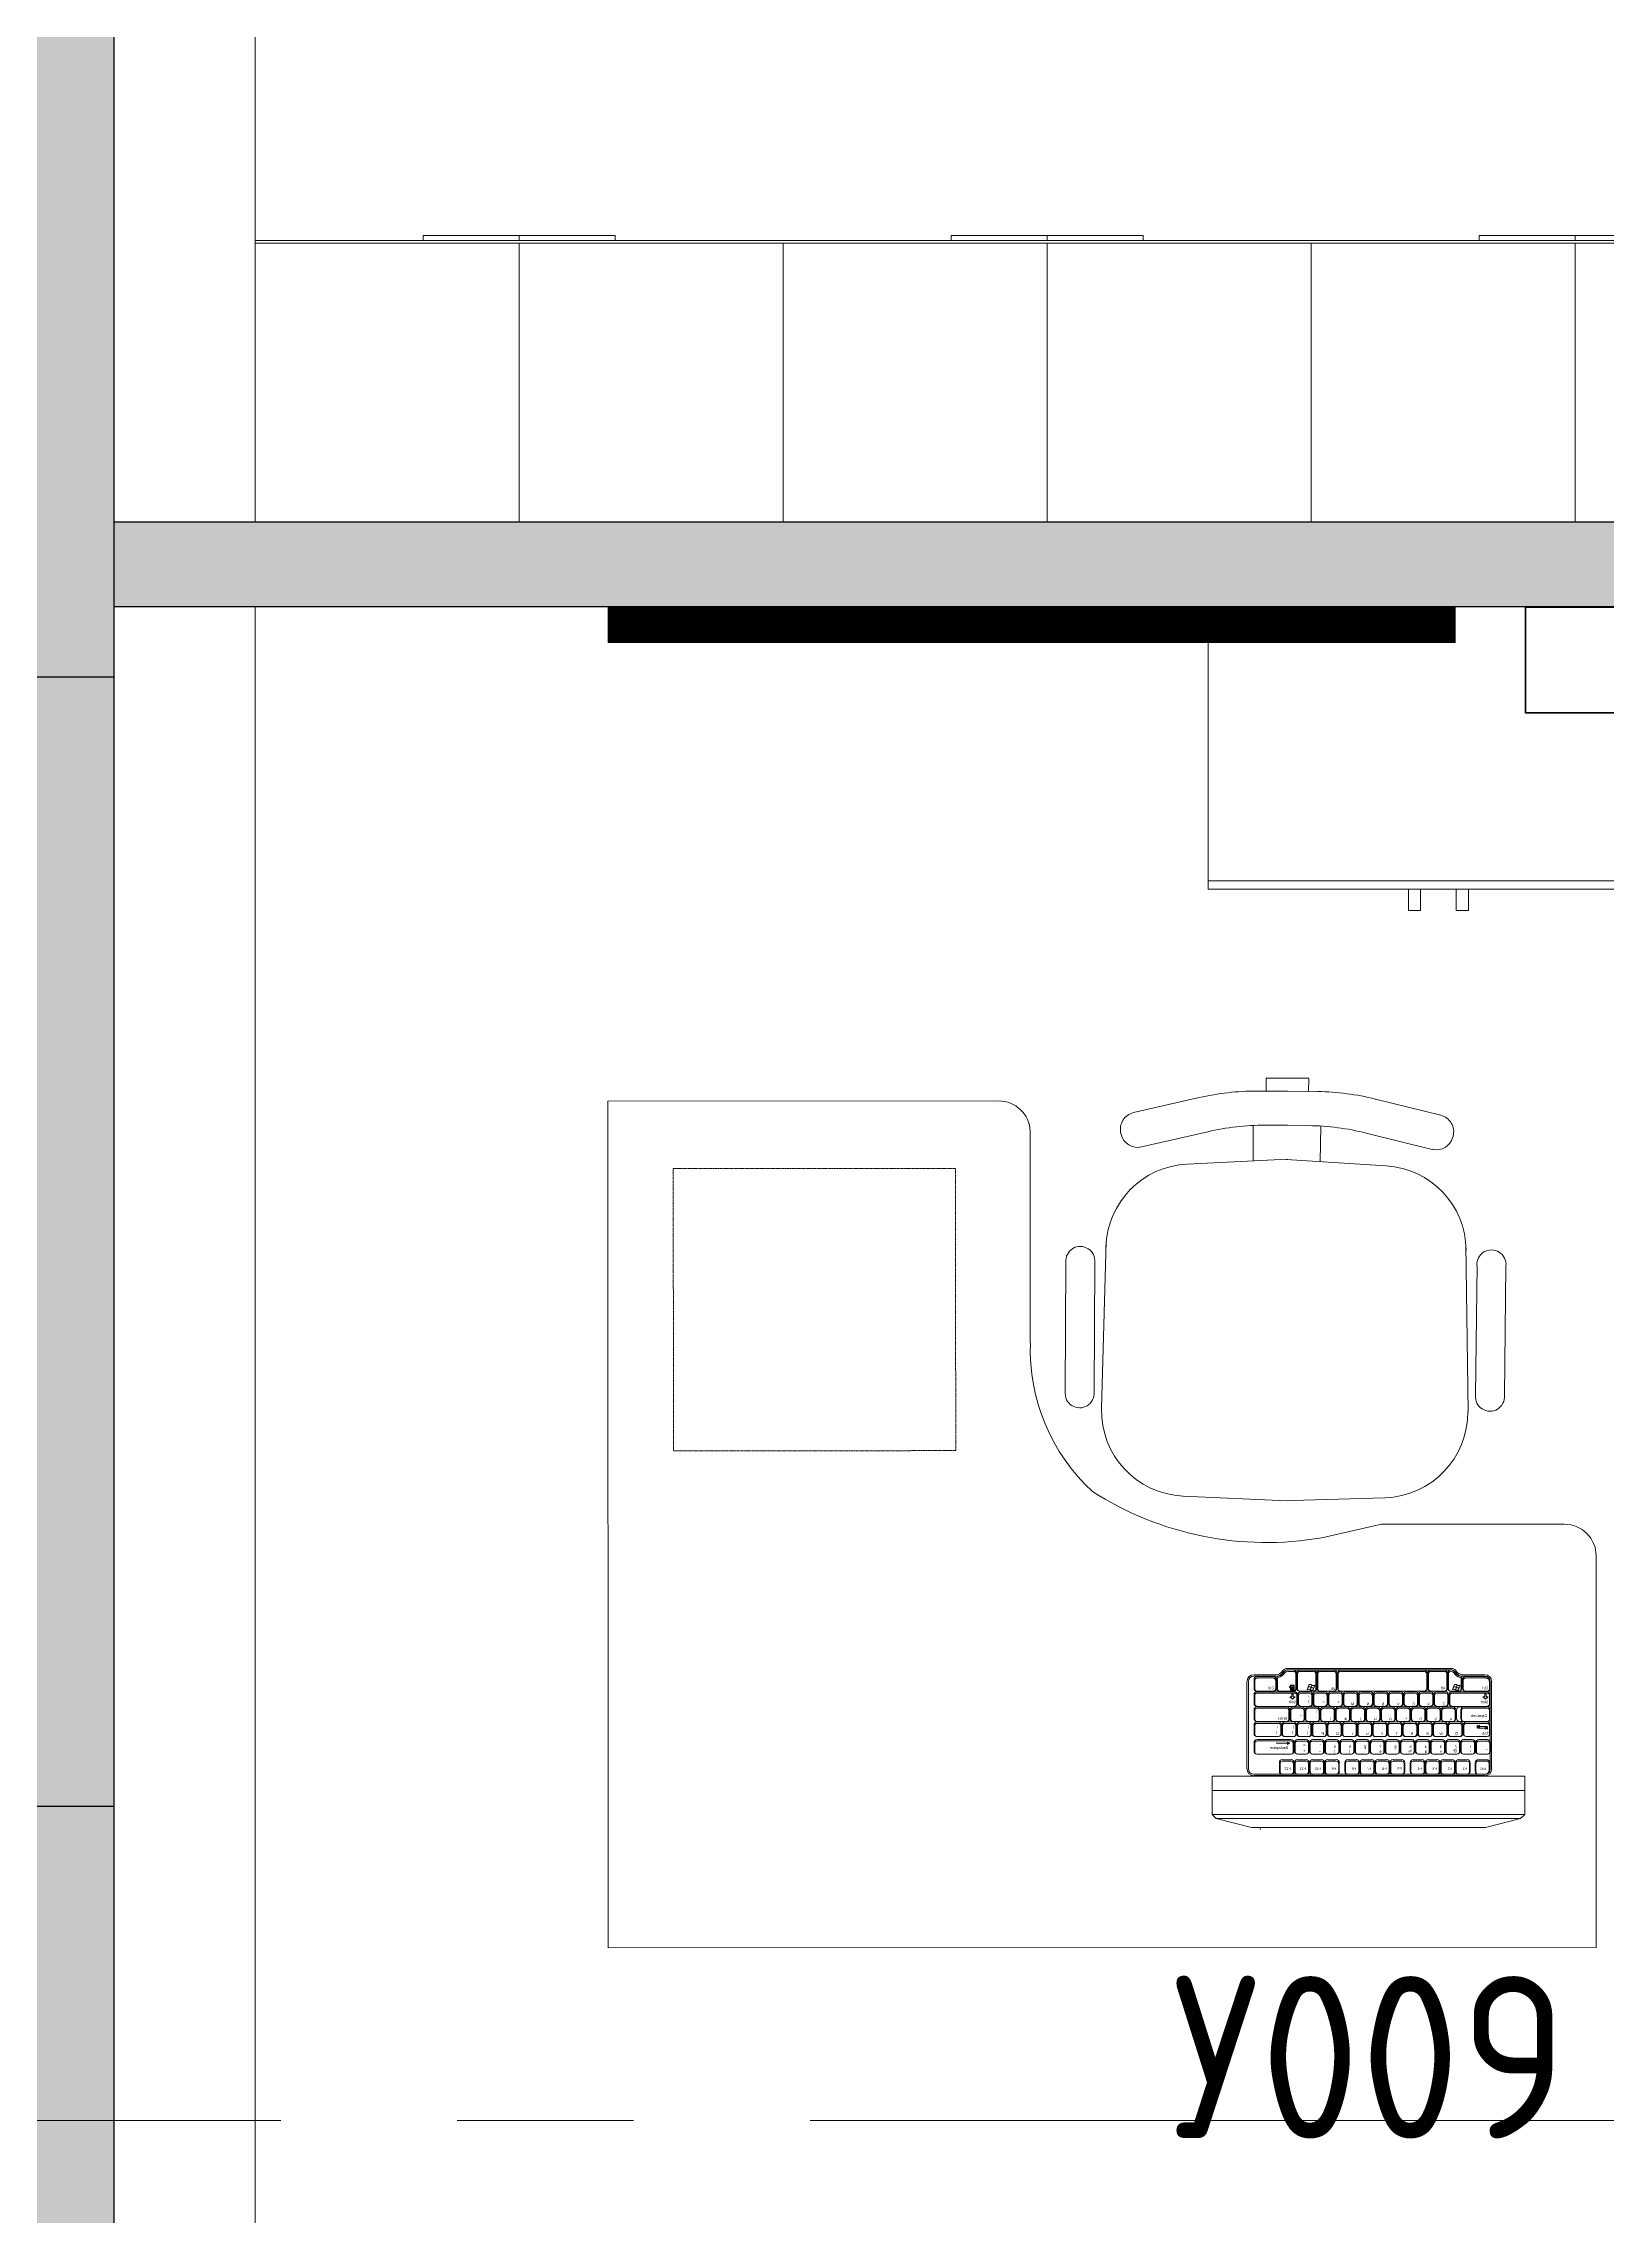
# Model space of a CAD drawing. Header units: millimetres. Extents: x -13407 to 8063098, y -2635 to 109271.
# Drawn here: x 6350 to 8566, y 15654 to 18733 of the extents above; entities that cross this region are included whole.
import ezdxf

# ---------------------------------------------------------------- set-up
doc = ezdxf.new("R2010")
doc.units = ezdxf.units.MM
doc.linetypes.add('CENTER', pattern=[2, 1.25, -0.25, 0.25, -0.25])
doc.linetypes.add('HIDDEN', pattern=[6, 4, -2])
doc.layers.get('Defpoints').update_dxf_attribs({"color": 6})
for name, color, linetype, lineweight in [('АР_Окна БЛОК', 250, 'Continuous', 13), ('АР_Оси', 193, 'Continuous', 9), ('АР_Перегородки газоблок', 165, 'Continuous', 30), ('АР_Перегородки газоблок_Штрих', 165, 'Continuous', 5), ('АР_Подоконники', 163, 'Continuous', 9), ('АР_Сущ Несущая стена', 202, 'Continuous', 30), ('АР_Штриховка монолит', 250, 'Continuous', 9), ('ТХ_мебель передв', 250, 'Continuous', 13), ('ТХ_обор_комп принт', 30, 'Continuous', 13)]:
    doc.layers.add(name, color=color, linetype=linetype, lineweight=lineweight)
doc.layers.add('ТХ', color=7, linetype='Continuous')
doc.styles.add('Arial 200', font='arial.ttf', dxfattribs={"height": 500})
doc.styles.add('ISOCPEUR_1', font='isocpeur.ttf', dxfattribs={"width": 0.9, "height": 250})
doc.styles.add('SIMPLEX', font='simplex.shx', dxfattribs={"width": 0.85, "oblique": 7})

# ---------------------------------------------------------------- blocks, each defined once
blk = doc.blocks.new('*U365')
h = blk.add_hatch(color=253)
h.dxf.hatch_style = 1
h.paths.add_polyline_path([(-1600, 140), (0, 140), (0, -220), (-1600, -220)])
at = {"color": 253, "lineweight": 30}
for p, q in [((-1600, 140), (-1600, -220)), ((0, 140), (0, -220))]:
    blk.add_line(p, q, dxfattribs=at)
at = {"color": 253}
for p, q in [((-1600, 140), (0, 140)), ((-1600, 140), (-1600, 140)), ((-1600, 140), (-1600, 140)), ((0, 140), (0, 140)), ((0, 140), (0, 140)), ((-1600, 0), (0, 0)), ((-1530, 0), (-1530, -70)), ((-70, 0), (-70, -70)), ((-1530, -35), (-70, -35)), ((-1600, -70), (0, -70)), ((0, -220), (-1600, -220))]:
    blk.add_line(p, q, dxfattribs=at)
blk = doc.blocks.new('М-60')
at = {"color": 253, "extrusion": (-6.19742e-05, 0.000470712, 1)}
for p, q in [((7035415.4, 1186627.5, -0.2), (7035231.8, 1186626.6, -0.2)), ((7035232, 1186585.7, -0.1), (7035415.6, 1186586.5, -0.1)), ((7035202.1, 1186569.5, -0.1), (7035439, 1186576.2, -0.1)), ((7034998.3, 1186437.9, -0.1), (7035019.7, 1186530.9, -0.1)), ((7035049.2, 1186548.9, -0.1), (7035050.6, 1186548.5, -0.1)), ((7035068.3, 1186519.6, -0.1), (7035046.7, 1186425.8, -0.1)), ((7035563.1, 1186460.5, -0.1), (7035569.8, 1186312.9, 0)), ((7035085.8, 1186312.9, 0), (7035092.5, 1186454.7, -0.1)), ((7034971.3, 1186282.6, 0), (7034970.4, 1186343.1, -0.1)), ((7034989, 1186343.1, -0.1), (7034970.8, 1186343.1, -0.1)), ((7034970.8, 1186343.1, -0.1), (7034970.8, 1186282.6, 0)), ((7034989, 1186312.9, 0), (7034989, 1186356.2, -0.1)), ((7034989, 1186312.9, 0), (7034989, 1186343.1, -0.1)), ((7035037.4, 1186344.1, 0), (7035037.4, 1186312.9, 0)), ((7035037.8, 1186361.3, -0.1), (7035088.1, 1186361.3, -0.1)), ((7034989, 1186313.2, 0), (7034989.4, 1186282.9, 0)), ((7034989, 1186313.2, 0), (7034989.6, 1186269.8, 0)), ((7035037.8, 1186282.6, 0), (7035037.4, 1186313.9, 0)), ((7035085.7, 1186314.6, 0), (7035094.7, 1186172.9, 0)), ((7035565.2, 1186174.3, 0.1), (7035569.7, 1186322, 0)), ((7034989.4, 1186282.9, 0), (7034971.3, 1186282.6, 0)), ((7035038.5, 1186265.5, 0), (7035088.8, 1186266.3, 0)), ((7035000.2, 1186188.3, 0), (7035023, 1186095.7, 0.1)), ((7035071.5, 1186107.6, 0.1), (7035048.4, 1186201.2, 0)), ((7035052.8, 1186078.1, 0.1), (7035054.2, 1186078.5, 0.1)), ((7035206, 1186059.9, 0.1), (7035442.9, 1186056.7, 0.1)), ((7035236.1, 1186044.1, 0.1), (7035419.7, 1186046, 0.1)), ((7035420.2, 1186005.1, 0.1), (7035236.6, 1186003.1, 0.1))]:
    blk.add_line(p, q, dxfattribs=at)
for centre, start, end in [((7035230, 1186606.2, 122.4), 84.9987, 275.5247), ((7035417.4, 1186607.1, 122.4), 264.9987, 95.5247), ((7035234.4, 1186023.7, 122.4), 85.3479, 275.874), ((7035421.8, 1186025.7, 122.4), 265.3479, 95.874)]:
    blk.add_arc(centre, 20.6, start, end, dxfattribs=at)
at = {"color": 253, "extrusion": (6.19742e-05, -0.000470712, -1)}
for centre, major_axis, start_param, end_param in [((7035213.4, 1186449, -0.1), (77.8, 92.6, 0), 4.061153, 5.558057), ((7035442.2, 1186455, -0.1), (77.8, 92.6, 0), -0.725128, 0.826554), ((7035043.3, 1186525.4, -0.1), (15.6, 18.5, 0), 4.240369, 5.829345), ((7035044.7, 1186525.1, -0.1), (15.6, 18.5, 0), -0.45384, 1.098777), ((7035352, 1186356.2, 0), (-277.9, 233.5, -0.1), 5.584367, 5.811166), ((7035400.4, 1186344.1, 0), (233.5, 277.9, -0.1), 4.01357, 4.240369)]:
    blk.add_ellipse(centre, major_axis=major_axis, ratio=1, start_param=start_param, end_param=end_param, dxfattribs=at)
at = {"color": 253, "extrusion": (-6.19742e-05, 0.000470712, 1)}
for centre, major_axis, start_param, end_param in [((7035400.8, 1186288.2, 0), (237.7, -274.3, 0.1), 4.01357, 4.240369), ((7035352.6, 1186275.3, 0), (-274.3, -237.7, 0.1), 5.584367, 5.811166), ((7035215.4, 1186180.5, 0), (79.2, -91.4, 0), 4.061153, 5.558057), ((7035444.3, 1186178, 0.1), (79.2, -91.4, 0), -0.725128, 0.826554), ((7035046.5, 1186101.5, 0.1), (15.8, -18.3, 0), 4.240369, 5.829345), ((7035048, 1186101.8, 0.1), (15.8, -18.3, 0), -0.45384, 1.098777)]:
    blk.add_ellipse(centre, major_axis=major_axis, ratio=1, start_param=start_param, end_param=end_param, dxfattribs=at)
blk = doc.blocks.new('стол угловой 1200х1400')
at = {"color": 253, "extrusion": (-6.20986e-05, 0.000470696, 1)}
for p, q in [((-20568.3, 33327.6, -393.6), (-20014.8, 33327.8, -393.6)), ((-20568, 32127.6, -393), (-20568.3, 33327.6, -393.6)), ((-19969.8, 32984.7, -393.4), (-19969.8, 33284.7, -393.5)), ((-19213.1, 32728, -393.2), (-19472.2, 32727.9, -393.2)), ((-19168.1, 32683, -393.2), (-19168, 32128, -392.9)), ((-19168, 32128, -392.9), (-20568, 32127.6, -393))]:
    blk.add_line(p, q, dxfattribs=at)
at = {"color": 253, "linetype": 'HIDDEN', "ltscale": 0.1}
blk.add_lwpolyline([(-20475.6, 33232.1), (-20075.6, 33232.2), (-20075.5, 32832.2), (-20475.5, 32832.1)], close=True, dxfattribs=at)
at = {"color": 253, "extrusion": (-6.20986e-05, 0.000470696, 1), "elevation": -376.6}
blk.add_lwpolyline([(-19472.3, 32728.1), (-19556.8, 32709)], dxfattribs=at)
at = {"color": 253, "extrusion": (-6.20986e-05, 0.000470696, 1)}
for centre, radius, start, end in [((-20014.8, 33283, -376.6), 45, 2.4817, 90.0151), ((-19697, 32975.5, -376.6), 272.9, 178.0222, 227.3755), ((-19635.3, 33157.4, -376.6), 455.2, 237.2104, 279.9393), ((-19213.1, 32683.2, -376.6), 45, 0.0151, 90.0151)]:
    blk.add_arc(centre, radius, start, end, dxfattribs=at)
blk = doc.blocks.new('KEY')
at = {"color": 253}
for p, q in [((-0.2, 0), (0.2, 0)), ((-0.34, -0.54), (-0.34, -0.14)), ((-0.31, -0.5), (-0.31, -0.11)), ((-0.2, -0.61), (0.2, -0.61)), ((-0.2, -0.68), (0.2, -0.68)), ((0.31, -0.5), (0.31, -0.11)), ((0.34, -0.54), (0.34, -0.14))]:
    blk.add_line(p, q, dxfattribs=at)
for centre, radius, start, end in [((0.2, -0.11), 0.109, 360, 90), ((0.2, -0.14), 0.141, 360, 90), ((-0.2, -0.14), 0.141, 90, 180), ((-0.2, -0.54), 0.141, 180, 270), ((-0.2, -0.11), 0.109, 90, 180), ((-0.2, -0.5), 0.109, 180, 270), ((0.2, -0.5), 0.109, 270, 360), ((0.2, -0.54), 0.141, 270, 360)]:
    blk.add_arc(centre, radius, start, end, dxfattribs=at)
blk = doc.blocks.new('рншнглнг8л')
h = blk.add_hatch(color=253)
h.paths.add_polyline_path([(-575895.8, 55186.1), (-575892.8, 55184.3), (-575895.8, 55184.3)])
h.paths.add_polyline_path([(-575895.8, 55184.3), (-575892.8, 55184.3), (-575895.8, 55182.5)])
h = blk.add_hatch(color=253)
h.paths.add_polyline_path([(-575624.1, 55162.2), (-575627.2, 55160.4), (-575624.1, 55160.4)])
h.paths.add_polyline_path([(-575624.1, 55160.4), (-575627.2, 55160.4), (-575624.1, 55158.6)])
h = blk.add_hatch(color=253)
h.paths.add_polyline_path([(-575615.7, 55164.4), (-575612.7, 55162.7), (-575615.7, 55162.7)])
h.paths.add_polyline_path([(-575615.7, 55162.7), (-575612.7, 55162.7), (-575615.7, 55160.9)])
at = {"color": 253}
for p, q in [((-575947.2, 55303.5), (-575997.1, 55290.7)), ((-575615.4, 55303.5), (-575947.2, 55303.5)), ((-575565.6, 55290.7), (-575615.4, 55303.5)), ((-575997.1, 55290.7), (-576002.8, 55285.1)), ((-575559.9, 55285.1), (-576002.8, 55285.1)), ((-576002.8, 55285.1), (-576002.8, 55230.9)), ((-575565.6, 55290.7), (-575997.1, 55290.7)), ((-575559.9, 55285.1), (-575565.6, 55290.7)), ((-575559.9, 55230.9), (-575559.9, 55285.1)), ((-575559.9, 55250.9), (-576002.8, 55250.9)), ((-576002.8, 55230.9), (-575559.9, 55230.9)), ((-575953.4, 55096.7), (-575953.4, 55220.6)), ((-575951.4, 55096.7), (-575951.4, 55220.6)), ((-575616.2, 55228.2), (-575943.8, 55228.2)), ((-575630.1, 55211.8), (-575630.1, 55223.9)), ((-575629.1, 55212.8), (-575629.1, 55224.8)), ((-575625.8, 55228.2), (-575616.1, 55228.2)), ((-575625.8, 55209.5), (-575613.7, 55209.5)), ((-575610.4, 55212.8), (-575610.4, 55222.5)), ((-575609.4, 55211.8), (-575609.4, 55221.5)), ((-575608.6, 55096.7), (-575608.6, 55220.6)), ((-575606.7, 55096.7), (-575606.7, 55220.6)), ((-575943.3, 55183.3), (-575943.3, 55195.4)), ((-575942.4, 55184.3), (-575942.4, 55196.3)), ((-575891.1, 55199.6), (-575939, 55199.6)), ((-575891.1, 55180.9), (-575939, 55180.9)), ((-575891.1, 55179), (-575939, 55179)), ((-575892.8, 55184.3), (-575912.1, 55184.3)), ((-575895.8, 55182.5), (-575895.8, 55186.1)), ((-575895.8, 55186.1), (-575892.8, 55184.3)), ((-575892.8, 55184.3), (-575895.8, 55182.5)), ((-575887.8, 55184.3), (-575887.8, 55196.3)), ((-575886.8, 55183.3), (-575886.8, 55195.4)), ((-575625.8, 55207.5), (-575613.7, 55207.5)), ((-575943.3, 55158.3), (-575943.3, 55170.4)), ((-575943.3, 55136.9), (-575943.3, 55149)), ((-575942.4, 55159.3), (-575942.4, 55171.3)), ((-575942.4, 55137.9), (-575942.4, 55149.9)), ((-575908.9, 55174.7), (-575939, 55174.7)), ((-575908.9, 55156), (-575939, 55156)), ((-575908.9, 55154), (-575939, 55154)), ((-575897.2, 55153.3), (-575939, 55153.3)), ((-575905.6, 55159.3), (-575905.6, 55171.3)), ((-575904.7, 55158.3), (-575904.7, 55170.4)), ((-575893.9, 55137.9), (-575893.9, 55149.9)), ((-575892.9, 55136.9), (-575892.9, 55149)), ((-575656.6, 55136.9), (-575656.6, 55149)), ((-575612.9, 55153.3), (-575652.3, 55153.3)), ((-575650.4, 55136.9), (-575650.4, 55149)), ((-575649.5, 55137.9), (-575649.5, 55149.9)), ((-575647, 55158.3), (-575647, 55170.4)), ((-575646.1, 55159.3), (-575646.1, 55171.3)), ((-575612.9, 55174.7), (-575642.8, 55174.7)), ((-575612.9, 55156), (-575642.8, 55156)), ((-575612.9, 55154), (-575642.8, 55154)), ((-575627.2, 55162.5), (-575627.2, 55158.5)), ((-575624.1, 55162.2), (-575627.2, 55160.4)), ((-575627.2, 55160.4), (-575613.4, 55160.4)), ((-575627.2, 55160.4), (-575624.1, 55158.6)), ((-575612.7, 55162.7), (-575626.8, 55162.7)), ((-575624.1, 55158.6), (-575624.1, 55162.2)), ((-575615.7, 55160.9), (-575615.7, 55164.4)), ((-575615.7, 55164.4), (-575612.7, 55162.7)), ((-575612.7, 55162.7), (-575615.7, 55160.9)), ((-575612.7, 55160.6), (-575612.7, 55164.9)), ((-575609.6, 55159.3), (-575609.6, 55171.3)), ((-575609.6, 55137.9), (-575609.6, 55149.9)), ((-575608.6, 55158.3), (-575608.6, 55170.4)), ((-575608.6, 55136.9), (-575608.6, 55149)), ((-575943.3, 55115.5), (-575943.3, 55127.6)), ((-575942.4, 55116.5), (-575942.4, 55128.5)), ((-575897.2, 55134.5), (-575939, 55134.5)), ((-575897.2, 55132.6), (-575939, 55132.6)), ((-575886.1, 55131.9), (-575939, 55131.9)), ((-575888.8, 55121.7), (-575892.5, 55118.4)), ((-575892.5, 55118.4), (-575889.6, 55118.6)), ((-575889.6, 55118.6), (-575889.6, 55114.7)), ((-575885, 55118.4), (-575888.8, 55121.7)), ((-575887.9, 55114.7), (-575887.9, 55118.6)), ((-575887.9, 55118.6), (-575885, 55118.4)), ((-575882.8, 55116.5), (-575882.8, 55128.5)), ((-575881.9, 55115.5), (-575881.9, 55127.6)), ((-575667, 55115.5), (-575667, 55127.6)), ((-575666.1, 55116.5), (-575666.1, 55128.5)), ((-575612.9, 55131.9), (-575662.7, 55131.9)), ((-575612.9, 55132.6), (-575652.3, 55132.6)), ((-575612.9, 55134.5), (-575646.1, 55134.5)), ((-575615.5, 55121.7), (-575619.2, 55118.4)), ((-575619.2, 55118.4), (-575616.4, 55118.6)), ((-575616.4, 55118.6), (-575616.4, 55114.7)), ((-575611.8, 55118.4), (-575615.5, 55121.7)), ((-575614.7, 55118.6), (-575611.8, 55118.4)), ((-575614.7, 55114.7), (-575614.7, 55118.6)), ((-575609.6, 55116.5), (-575609.6, 55128.5)), ((-575608.6, 55115.5), (-575608.6, 55127.6)), ((-575943.8, 55089.1), (-575911.8, 55089.1)), ((-575943.8, 55087.2), (-575911.8, 55087.2)), ((-575943.3, 55094.1), (-575943.3, 55106.2)), ((-575942.4, 55095.1), (-575942.4, 55107.1)), ((-575886.1, 55113.1), (-575939, 55113.1)), ((-575886.1, 55111.2), (-575939, 55111.2)), ((-575916.1, 55110.5), (-575939, 55110.5)), ((-575916.1, 55091.7), (-575939, 55091.7)), ((-575916.1, 55089.8), (-575939, 55089.8)), ((-575912.7, 55095.1), (-575912.7, 55107.1)), ((-575911.8, 55094.1), (-575911.8, 55106.2)), ((-575911.2, 55091.1), (-575911.2, 55106.2)), ((-575910.2, 55092.8), (-575910.2, 55107.1)), ((-575887.5, 55110.5), (-575906.9, 55110.5)), ((-575890.9, 55106.4), (-575893.2, 55105.3)), ((-575893.2, 55105.3), (-575892.3, 55105.1)), ((-575892.3, 55105.1), (-575893.1, 55104)), ((-575892.8, 55103.7), (-575893.1, 55104)), ((-575892.8, 55103.7), (-575891.9, 55104.8)), ((-575891.9, 55104.8), (-575891.5, 55104.1)), ((-575886.3, 55108.9), (-575891.8, 55108.9)), ((-575891.8, 55108.9), (-575891.8, 55101.7)), ((-575886.3, 55107.2), (-575891.8, 55107.2)), ((-575886.3, 55105.5), (-575891.8, 55105.5)), ((-575891.8, 55101.7), (-575886.3, 55101.7)), ((-575891.5, 55104.1), (-575890.9, 55106.4)), ((-575887.1, 55108.1), (-575890.9, 55108.1)), ((-575887.1, 55106.4), (-575890.9, 55106.4)), ((-575887.1, 55104.6), (-575890.9, 55104.6)), ((-575887.1, 55102.9), (-575890.9, 55102.9)), ((-575887.9, 55114.7), (-575889.6, 55114.7)), ((-575886.3, 55101.7), (-575886.3, 55108.9)), ((-575884.2, 55085.6), (-575884.2, 55107.1)), ((-575883.3, 55084.6), (-575883.3, 55106.2)), ((-575882.6, 55084.7), (-575882.6, 55106.2)), ((-575881.6, 55085.6), (-575881.6, 55107.1)), ((-575859, 55110.5), (-575878.3, 55110.5)), ((-575868.2, 55108.4), (-575865.8, 55101.7)), ((-575863.9, 55108.4), (-575861.4, 55101.7)), ((-575857.1, 55101.7), (-575859.5, 55108.4)), ((-575855.7, 55085.6), (-575855.7, 55107.1)), ((-575854.7, 55084.7), (-575854.7, 55106.2)), ((-575854, 55084.7), (-575854, 55106.2)), ((-575853.1, 55085.6), (-575853.1, 55107.1)), ((-575830.5, 55110.5), (-575849.7, 55110.5)), ((-575827.1, 55085.6), (-575827.1, 55107.1)), ((-575826.2, 55084.7), (-575826.2, 55106.2)), ((-575825.2, 55084.7), (-575825.2, 55106.2)), ((-575824.3, 55085.6), (-575824.3, 55107.1)), ((-575702.1, 55110.5), (-575820.9, 55110.5)), ((-575698.7, 55085.6), (-575698.7, 55107.1)), ((-575697.8, 55084.7), (-575697.8, 55106.2)), ((-575697.1, 55084.7), (-575697.1, 55106.2)), ((-575696.1, 55085.6), (-575696.1, 55107.1)), ((-575673.5, 55110.5), (-575692.8, 55110.5)), ((-575670.2, 55085.6), (-575670.2, 55107.1)), ((-575669.2, 55084.7), (-575669.2, 55106.2)), ((-575668.9, 55084.6), (-575668.9, 55106.2)), ((-575667.9, 55085.6), (-575667.9, 55107.1)), ((-575664.6, 55110.5), (-575653.2, 55110.5)), ((-575612.9, 55113.1), (-575662.7, 55113.1)), ((-575612.9, 55111.2), (-575662.7, 55111.2)), ((-575662.4, 55108.4), (-575660, 55101.7)), ((-575658, 55108.4), (-575655.6, 55101.7)), ((-575651.3, 55101.7), (-575653.7, 55108.4)), ((-575649.9, 55092.8), (-575649.9, 55107.1)), ((-575648.9, 55091.1), (-575648.9, 55106.2)), ((-575616.2, 55089.1), (-575648.3, 55089.1)), ((-575616.2, 55087.2), (-575648.3, 55087.2)), ((-575647.9, 55094.1), (-575647.9, 55106.2)), ((-575647, 55095.1), (-575647, 55107.1)), ((-575612.9, 55110.5), (-575643.7, 55110.5)), ((-575615.3, 55091.7), (-575643.7, 55091.7)), ((-575616.2, 55089.8), (-575643.7, 55089.8)), ((-575614.7, 55114.7), (-575616.4, 55114.7)), ((-575609.6, 55097.5), (-575609.6, 55107.1)), ((-575608.6, 55097.5), (-575608.6, 55106.2)), ((-575887.5, 55082.3), (-575895.6, 55082.3)), ((-575887.5, 55080.3), (-575895.6, 55080.3)), ((-575664.5, 55080), (-575895.6, 55080)), ((-575664.5, 55078.1), (-575895.6, 55078.1)), ((-575859, 55082.3), (-575878.3, 55082.3)), ((-575859, 55080.4), (-575878.3, 55080.4)), ((-575830.5, 55082.3), (-575849.7, 55082.3)), ((-575830.5, 55080.4), (-575849.7, 55080.4)), ((-575702.1, 55082.3), (-575820.9, 55082.3)), ((-575702.1, 55080.4), (-575820.9, 55080.4)), ((-575673.5, 55082.3), (-575692.8, 55082.3)), ((-575673.5, 55080.4), (-575692.8, 55080.4)), ((-575664.6, 55082.3), (-575664.5, 55082.3)), ((-575664.6, 55080.3), (-575664.5, 55080.3))]:
    blk.add_line(p, q, dxfattribs=at)
for points in [[(-575934, 55303.5), (-575934.9, 55306.2)], [(-575616.2, 55230.1), (-575943.8, 55230.1)]]:
    blk.add_lwpolyline(points, dxfattribs=at)
for centre, major_axis, start_param, end_param in [((-575943.8, 55220.6), (-6.74, -6.74), 3.926991, 5.497787), ((-575943.8, 55220.6), (-5.39, -5.39), 3.926991, 5.497787), ((-575943.8, 55096.7), (-6.74, 6.74), 0.785398, 2.356194), ((-575943.8, 55096.7), (-5.39, 5.39), 0.785398, 2.356194), ((-575911.8, 55077.6), (-8.08, -8.08), 2.907036, 3.926991), ((-575911.8, 55077.6), (-6.74, -6.74), 2.907036, 3.926991), ((-575895.6, 55087.6), (-6.74, -6.74), -0.234557, 0.785398), ((-575895.6, 55087.6), (-5.39, 5.39), 1.336239, 2.356194)]:
    blk.add_ellipse(centre, major_axis=major_axis, ratio=1, start_param=start_param, end_param=end_param, dxfattribs=at)
at = {"color": 253, "extrusion": (0, 0, -1)}
for centre, major_axis, ratio, start_param, end_param in [((-575625.8, 55223.9), (3.03, 3.03), 1, 3.926991, 5.497787), ((-575625.8, 55211.8), (3.03, -3.03), 1, 0.785398, 2.356194), ((-575625.8, 55224.8), (2.36, 2.36), 1, 3.926991, 5.497787), ((-575625.8, 55212.8), (2.36, -2.36), 1, 0.785398, 2.356194), ((-575616.2, 55220.6), (6.74, -6.74), 1, 3.926991, 5.497787), ((-575616.2, 55220.6), (5.39, -5.39), 1, 3.926991, 5.497787), ((-575616.1, 55221.5), (4.72, 4.72), 1, 5.497787, 7.068583), ((-575616.1, 55222.5), (4.04, -4.04), 1, 3.926991, 5.497787), ((-575613.7, 55212.8), (2.36, -2.36), 1, -0.785398, 0.785398), ((-575613.7, 55211.8), (3.03, 3.03), 1, 0.785398, 2.356194), ((-575939, 55195.4), (3.03, -3.03), 1, 2.356194, 3.926991), ((-575939, 55183.3), (3.03, 3.03), 1, 2.356194, 3.926991), ((-575939, 55196.3), (2.36, -2.36), 1, 2.356194, 3.926991), ((-575939, 55184.3), (2.36, 2.36), 1, 2.356194, 3.926991), ((-575891.1, 55196.3), (2.36, 2.36), 1, 5.497787, 7.068583), ((-575891.1, 55195.4), (3.03, -3.03), 1, 3.926991, 5.497787), ((-575891.1, 55184.3), (2.36, -2.36), 1, -0.785398, 0.785398), ((-575891.1, 55183.3), (3.03, 3.03), 1, 0.785398, 2.356194), ((-575939, 55170.4), (3.03, -3.03), 1, 2.356194, 3.926991), ((-575939, 55158.3), (3.03, 3.03), 1, 2.356194, 3.926991), ((-575939, 55149), (3.03, -3.03), 1, 2.356194, 3.926991), ((-575939, 55171.3), (2.36, -2.36), 1, 2.356194, 3.926991), ((-575939, 55159.3), (2.36, 2.36), 1, 2.356194, 3.926991), ((-575939, 55149.9), (2.36, -2.36), 1, 2.356194, 3.926991), ((-575908.9, 55171.3), (2.36, 2.36), 1, 5.497787, 7.068583), ((-575908.9, 55170.4), (3.03, 3.03), 1, 5.497787, 7.068583), ((-575908.9, 55159.3), (2.36, -2.36), 1, -0.785398, 0.785398), ((-575908.9, 55158.3), (3.03, -3.03), 1, -0.785398, 0.785398), ((-575897.2, 55149.9), (2.36, 2.36), 1, 5.497787, 7.068583), ((-575897.2, 55149), (3.03, 3.03), 1, 5.497787, 7.068583), ((-575652.3, 55149), (3.03, 3.03), 1, 3.926991, 5.497787), ((-575646.1, 55149), (3.03, 3.03), 1, 3.926991, 5.497787), ((-575646.1, 55149.9), (2.36, -2.36), 1, 2.356194, 3.926991), ((-575642.8, 55170.4), (3.03, 3.03), 1, 3.926991, 5.497787), ((-575642.8, 55158.3), (3.03, -3.03), 1, 0.785398, 2.356194), ((-575642.8, 55171.3), (2.36, 2.36), 1, 3.926991, 5.497787), ((-575642.8, 55159.3), (2.36, -2.36), 1, 0.785398, 2.356194), ((-575612.9, 55171.3), (2.36, -2.36), 1, 3.926991, 5.497787), ((-575612.9, 55170.4), (3.03, -3.03), 1, 3.926991, 5.497787), ((-575612.9, 55159.3), (2.36, 2.36), 1, 0.785398, 2.356194), ((-575612.9, 55158.3), (3.03, 3.03), 1, 0.785398, 2.356194), ((-575612.9, 55149.9), (2.36, -2.36), 1, 3.926991, 5.497787), ((-575612.9, 55149), (3.03, -3.03), 1, 3.926991, 5.497787), ((-575939, 55136.9), (3.03, 3.03), 1, 2.356194, 3.926991), ((-575939, 55127.6), (3.03, -3.03), 1, 2.356194, 3.926991), ((-575939, 55115.5), (3.03, 3.03), 1, 2.356194, 3.926991), ((-575939, 55137.9), (2.36, 2.36), 1, 2.356194, 3.926991), ((-575939, 55128.5), (2.36, -2.36), 1, 2.356194, 3.926991), ((-575939, 55116.5), (2.36, 2.36), 1, 2.356194, 3.926991), ((-575897.2, 55137.9), (2.36, -2.36), 1, -0.785398, 0.785398), ((-575897.2, 55136.9), (3.03, -3.03), 1, -0.785398, 0.785398), ((-575886.1, 55128.5), (2.36, 2.36), 1, 5.497787, 7.068583), ((-575886.1, 55127.6), (3.03, -3.03), 1, 3.926991, 5.497787), ((-575886.1, 55116.5), (2.36, -2.36), 1, -0.785398, 0.785398), ((-575886.1, 55115.5), (3.03, 3.03), 1, 0.785398, 2.356194), ((-575662.7, 55127.6), (3.03, 3.03), 1, 3.926991, 5.497787), ((-575662.7, 55115.5), (3.03, -3.03), 1, 0.785398, 2.356194), ((-575662.7, 55128.5), (2.36, -2.36), 1, 2.356194, 3.926991), ((-575662.7, 55116.5), (2.36, 2.36), 1, 2.356194, 3.926991), ((-575652.3, 55136.9), (3.03, -3.03), 1, 0.785398, 2.356194), ((-575646.1, 55136.9), (3.03, -3.03), 1, 0.785398, 2.356194), ((-575646.1, 55137.9), (2.36, 2.36), 1, 2.356194, 3.926991), ((-575612.9, 55137.9), (2.36, 2.36), 1, 0.785398, 2.356194), ((-575612.9, 55136.9), (3.03, 3.03), 1, 0.785398, 2.356194), ((-575612.9, 55128.5), (2.36, -2.36), 1, 3.926991, 5.497787), ((-575612.9, 55127.6), (3.03, -3.03), 1, 3.926991, 5.497787), ((-575612.9, 55116.5), (2.36, 2.36), 1, 0.785398, 2.356194), ((-575612.9, 55115.5), (3.03, 3.03), 1, 0.785398, 2.356194), ((-575939, 55106.2), (3.03, -3.03), 1, 2.356194, 3.926991), ((-575939, 55094.1), (3.03, 3.03), 1, 2.356194, 3.926991), ((-575939, 55107.1), (2.36, -2.36), 1, 2.356194, 3.926991), ((-575939, 55095.1), (2.36, 2.36), 1, 2.356194, 3.926991), ((-575916.1, 55107.1), (2.36, -2.36), 1, 3.926991, 5.497787), ((-575916.1, 55106.2), (3.03, -3.03), 1, 3.926991, 5.497787), ((-575916.1, 55095.1), (2.36, 2.36), 1, 0.785398, 2.356194), ((-575916.1, 55094.1), (3.03, 3.03), 1, 0.785398, 2.356194), ((-575911.8, 55077.6), (8.08, 8.08), 1, 5.497787, 6.517742), ((-575911.8, 55077.6), (6.74, -6.74), 1, 3.926991, 4.946946), ((-575906.9, 55106.2), (3.03, 3.03), 1, 3.926991, 5.497787), ((-575909.2, 55091.1), (1.35, -1.35), 1, 0.971859, 2.356194), ((-575906.9, 55107.1), (2.36, 2.36), 1, 3.926991, 5.497787), ((-575908.3, 55092.8), (1.35, -1.35), 1, 1.011126, 2.356194), ((-575911.8, 55077.6), (8.33, 8.33), 1, 5.684248, 6.517742), ((-575911.8, 55077.6), (9.68, -9.68), 1, 4.152719, 4.946946), ((-575895.6, 55087.6), (3.79, 3.79), 1, 2.356194, 3.37615), ((-575887.5, 55107.1), (2.36, 2.36), 1, 5.497787, 7.068583), ((-575887.5, 55106.2), (3.03, 3.03), 1, 5.497787, 7.068583), ((-575887.5, 55085.6), (2.36, -2.36), 1, -0.785398, 0.785398), ((-575887.5, 55084.6), (3.03, -3.03), 1, -0.785398, 0.785398), ((-575878.3, 55106.2), (3.03, 3.03), 1, 3.926991, 5.497787), ((-575878.3, 55084.7), (3.03, -3.03), 1, 0.785398, 2.356194), ((-575878.3, 55107.1), (2.36, 2.36), 1, 3.926991, 5.497787), ((-575878.3, 55085.6), (2.36, -2.36), 1, 0.785398, 2.356194), ((-575866, 55108.4), (2.17, 0), 0.316309, 0, 3.141593), ((-575864.8, 55105), (2.17, 0), 0.316309, 0, 3.141593), ((-575863.6, 55101.7), (2.17, 0), 0.316309, 0, 3.141593), ((-575861.7, 55108.4), (2.17, 0), 0.316309, 3.141593, 6.283185), ((-575860.5, 55105), (2.17, 0), 0.316309, 3.141593, 6.283185), ((-575859.3, 55101.7), (2.17, 0), 0.316309, 3.141593, 6.283185), ((-575859, 55107.1), (2.36, 2.36), 1, 5.497787, 7.068583), ((-575859, 55106.2), (3.03, -3.03), 1, 3.926991, 5.497787), ((-575859, 55085.6), (2.36, -2.36), 1, -0.785398, 0.785398), ((-575859, 55084.7), (3.03, 3.03), 1, 0.785398, 2.356194), ((-575849.7, 55106.2), (3.03, 3.03), 1, 3.926991, 5.497787), ((-575849.7, 55084.7), (3.03, -3.03), 1, 0.785398, 2.356194), ((-575849.7, 55107.1), (2.36, -2.36), 1, 2.356194, 3.926991), ((-575849.7, 55085.6), (2.36, 2.36), 1, 2.356194, 3.926991), ((-575830.5, 55107.1), (2.36, -2.36), 1, 3.926991, 5.497787), ((-575830.5, 55106.2), (3.03, -3.03), 1, 3.926991, 5.497787), ((-575830.5, 55085.6), (2.36, 2.36), 1, 0.785398, 2.356194), ((-575830.5, 55084.7), (3.03, 3.03), 1, 0.785398, 2.356194), ((-575820.9, 55106.2), (3.03, 3.03), 1, 3.926991, 5.497787), ((-575820.9, 55084.7), (3.03, -3.03), 1, 0.785398, 2.356194), ((-575820.9, 55107.1), (2.36, -2.36), 1, 2.356194, 3.926991), ((-575820.9, 55085.6), (2.36, 2.36), 1, 2.356194, 3.926991), ((-575702.1, 55107.1), (2.36, 2.36), 1, 5.497787, 7.068583), ((-575702.1, 55106.2), (3.03, -3.03), 1, 3.926991, 5.497787), ((-575702.1, 55085.6), (2.36, -2.36), 1, -0.785398, 0.785398), ((-575702.1, 55084.7), (3.03, 3.03), 1, 0.785398, 2.356194), ((-575692.8, 55106.2), (3.03, 3.03), 1, 3.926991, 5.497787), ((-575692.8, 55084.7), (3.03, -3.03), 1, 0.785398, 2.356194), ((-575692.8, 55107.1), (2.36, -2.36), 1, 2.356194, 3.926991), ((-575692.8, 55085.6), (2.36, 2.36), 1, 2.356194, 3.926991), ((-575673.5, 55107.1), (2.36, -2.36), 1, 3.926991, 5.497787), ((-575673.5, 55106.2), (3.03, -3.03), 1, 3.926991, 5.497787), ((-575673.5, 55085.6), (2.36, 2.36), 1, 0.785398, 2.356194), ((-575673.5, 55084.7), (3.03, 3.03), 1, 0.785398, 2.356194), ((-575664.6, 55106.2), (3.03, 3.03), 1, 3.926991, 5.497787), ((-575664.6, 55084.6), (3.03, -3.03), 1, 0.785398, 2.356194), ((-575664.6, 55107.1), (2.36, -2.36), 1, 2.356194, 3.926991), ((-575664.6, 55085.6), (2.36, 2.36), 1, 2.356194, 3.926991), ((-575664.5, 55087.6), (3.79, -3.79), 1, -0.234557, 0.785398), ((-575660.2, 55108.4), (2.17, 0), 0.316309, 0, 3.141593), ((-575659, 55105), (2.17, 0), 0.316309, 0, 3.141593), ((-575657.8, 55101.7), (2.17, 0), 0.316309, 0, 3.141593), ((-575648.3, 55077.6), (9.68, 9.68), 1, 4.477832, 5.272059), ((-575648.3, 55077.6), (8.33, -8.33), 1, 2.907036, 3.74053), ((-575655.9, 55108.4), (2.17, 0), 0.316309, 3.141593, 6.283185), ((-575648.3, 55077.6), (8.08, -8.08), 1, 2.907036, 3.926991), ((-575654.7, 55105), (2.17, 0), 0.316309, 3.141593, 6.283185), ((-575648.3, 55077.6), (6.74, -6.74), 1, 2.907036, 3.926991), ((-575653.5, 55101.7), (2.17, 0), 0.316309, 3.141593, 6.283185), ((-575653.2, 55107.1), (2.36, -2.36), 1, 3.926991, 5.497787), ((-575653.2, 55106.2), (3.03, -3.03), 1, 3.926991, 5.497787), ((-575651.8, 55092.8), (1.35, 1.35), 1, 0.785398, 2.130466), ((-575650.8, 55091.1), (1.35, 1.35), 1, 0.785398, 2.169734), ((-575643.7, 55106.2), (3.03, 3.03), 1, 3.926991, 5.497787), ((-575643.7, 55094.1), (3.03, -3.03), 1, 0.785398, 2.356194), ((-575643.7, 55107.1), (2.36, -2.36), 1, 2.356194, 3.926991), ((-575643.7, 55095.1), (2.36, 2.36), 1, 2.356194, 3.926991), ((-575616.2, 55097.5), (5.39, 5.39), 1, 0.785398, 2.356194), ((-575616.2, 55096.7), (6.74, 6.74), 1, 0.785398, 2.356194), ((-575616.2, 55096.7), (5.39, 5.39), 1, 0.785398, 2.356194), ((-575615.3, 55097.5), (4.04, 4.04), 1, 0.785398, 2.356194), ((-575612.9, 55107.1), (2.36, -2.36), 1, 3.926991, 5.497787), ((-575612.9, 55106.2), (3.03, -3.03), 1, 3.926991, 5.497787), ((-575895.6, 55087.6), (6.74, 6.74), 1, 2.356194, 3.37615), ((-575895.6, 55087.6), (5.39, 5.39), 1, 2.356194, 3.37615), ((-575895.6, 55087.6), (5.14, 5.14), 1, 2.356194, 3.37615), ((-575664.5, 55087.6), (5.14, -5.14), 1, -0.234557, 0.785398), ((-575664.5, 55087.6), (5.39, 5.39), 1, 1.336239, 2.356194), ((-575664.5, 55087.6), (6.74, -6.74), 1, -0.234557, 0.785398)]:
    blk.add_ellipse(centre, major_axis=major_axis, ratio=ratio, start_param=start_param, end_param=end_param, dxfattribs=at)
at = {"color": 253}
for points in [[(-575627.2, 55160.4), (-575627.2, 55160.4), (-575627.2, 55160.4)], [(-575612.7, 55162.7), (-575612.7, 55162.7), (-575612.7, 55162.7)]]:
    blk.add_solid(points, dxfattribs=at)
at = {"color": 253, "xscale": -30.48000000044703, "yscale": 30.48000000044703, "zscale": 60.96}
for p in [(-575897.1, 55228.2), (-575875.7, 55228.2), (-575854.3, 55228.2), (-575832.9, 55228.2), (-575804.4, 55228.2), (-575783, 55228.2), (-575761.6, 55228.2), (-575740.2, 55228.2), (-575711.7, 55228.2), (-575690.3, 55228.2), (-575668.9, 55228.2), (-575647.5, 55228.2), (-575875.7, 55199.6), (-575854.3, 55199.6), (-575832.9, 55199.6), (-575811.5, 55199.6), (-575790.1, 55199.6), (-575768.7, 55199.6), (-575747.3, 55199.6), (-575725.9, 55199.6), (-575704.5, 55199.6), (-575683.1, 55199.6), (-575661.7, 55199.6), (-575640.3, 55199.6), (-575618.9, 55199.6), (-575893.6, 55174.7), (-575881.9, 55153.3), (-575872.2, 55174.7), (-575860.5, 55153.3), (-575850.8, 55174.7), (-575839.1, 55153.3), (-575829.4, 55174.7), (-575817.6, 55153.3), (-575808, 55174.7), (-575796.2, 55153.3), (-575786.6, 55174.7), (-575774.8, 55153.3), (-575765.2, 55174.7), (-575753.4, 55153.3), (-575743.8, 55174.7), (-575732, 55153.3), (-575722.4, 55174.7), (-575710.6, 55153.3), (-575701, 55174.7), (-575689.2, 55153.3), (-575679.6, 55174.7), (-575667.8, 55153.3), (-575658.2, 55174.7), (-575870.8, 55131.9), (-575849.4, 55131.9), (-575828, 55131.9), (-575806.6, 55131.9), (-575785.2, 55131.9), (-575763.8, 55131.9), (-575742.4, 55131.9), (-575721, 55131.9), (-575699.6, 55131.9), (-575678.2, 55131.9)]:
    blk.add_blockref('KEY', p, dxfattribs=at)
at = {"color": 253}
for s, height, style, p in [('F12', 3.81, 'Arial 200', (-575891.1, 55221.9)), ('F11', 3.81, 'Arial 200', (-575869.7, 55221.9)), ('F10', 3.81, 'Arial 200', (-575848.3, 55221.9)), ('F9', 3.81, 'Arial 200', (-575826.9, 55221.9)), ('F8', 3.81, 'Arial 200', (-575798.4, 55221.9)), ('F7', 3.81, 'Arial 200', (-575777, 55221.9)), ('F6', 3.81, 'Arial 200', (-575755.6, 55221.9)), ('F5', 3.81, 'Arial 200', (-575734.2, 55221.8)), ('F4', 3.81, 'Arial 200', (-575705.6, 55221.9)), ('F3', 3.81, 'Arial 200', (-575684.2, 55221.9)), ('F2', 3.81, 'Arial 200', (-575662.8, 55221.9)), ('F1', 3.81, 'Arial 200', (-575641.4, 55221.9)), ('Esc', 3.81, 'Arial 200', (-575614.6, 55221.9)), ('Backspace', 3.81, 'Arial 200', (-575894.9, 55192.4)), ('+', 3.81, 'Arial 200', (-575870.7, 55196.4)), ('=', 3.81, 'Arial 200', (-575870.6, 55188)), ('_', 3.81, 'Arial 200', (-575848.5, 55195.3)), ('-', 3.81, 'Arial 200', (-575848.9, 55186.8)), (')', 3.81, 'Arial 200', (-575828.3, 55197.4)), ('0', 3.81, 'Arial 200', (-575827.1, 55191)), ('(', 3.81, 'Arial 200', (-575806.9, 55197.4)), ('9', 3.81, 'Arial 200', (-575805.7, 55191)), ('8', 3.81, 'Arial 200', (-575784.3, 55191)), ('*', 3.81, 'Arial 200', (-575784.8, 55194.1)), ('&', 3.81, 'Arial 200', (-575762.5, 55197.3)), ('7', 3.81, 'Arial 200', (-575762.9, 55191)), ('^ ', 3.81, 'Arial 200', (-575742.1, 55194.9)), ('6', 3.81, 'Arial 200', (-575741.5, 55191)), ('%', 3.81, 'Arial 200', (-575719.7, 55197.2)), ('5', 3.81, 'Arial 200', (-575720.1, 55191)), ('4', 3.81, 'Arial 200', (-575698.7, 55191.1)), ('$', 3.81, 'Arial 200', (-575698.3, 55198.1)), ('3', 3.81, 'Arial 200', (-575677.3, 55191)), ('#', 3.81, 'Arial 200', (-575676.9, 55198.3)), ('@', 3.81, 'Arial 200', (-575655.5, 55196.3)), ('2', 3.81, 'Arial 200', (-575655.9, 55191.1)), ('1', 3.81, 'Arial 200', (-575634.5, 55191.1)), ('!', 3.81, 'Arial 200', (-575635.3, 55197.6)), ('~', 3.81, 'Arial 200', (-575612.2, 55194.6)), ('`', 3.81, 'Arial 200', (-575613.1, 55183.3)), ('|', 3.81, 'Arial 200', (-575910.3, 55170.2)), ('\\', 3.81, 'Arial 200', (-575909.6, 55163.1)), ('Enter', 3.81, 'Arial 200', (-575896.7, 55150.9)), ('}', 3.81, 'Arial 200', (-575887.8, 55170.5)), (']', 3.81, 'Arial 200', (-575886.8, 55162.6)), ('{', 3.81, 'Arial 200', (-575866.3, 55170.5)), ('[', 3.81, 'Arial 200', (-575865.4, 55162.6)), (':', 3.81, 'Arial 200', (-575854.6, 55149.5)), ('P', 3.81, 'Arial 200', (-575844.5, 55172.5)), ('L', 3.81, 'Arial 200', (-575833.8, 55151.9)), ('O', 3.81, 'Arial 200', (-575823.1, 55172.5)), ('K', 3.81, 'Arial 200', (-575812.4, 55151.9)), ('I', 3.81, 'Arial 200', (-575803.7, 55172.5)), ('J', 3.81, 'Arial 200', (-575791, 55151.8)), ('U', 3.81, 'Arial 200', (-575781.2, 55172.4)), ('H', 3.81, 'Arial 200', (-575769.6, 55151.9)), ('Y', 3.81, 'Arial 200', (-575760.1, 55172.5)), ('G', 3.81, 'Arial 200', (-575748.2, 55151.9)), ('T', 3.81, 'Arial 200', (-575739.8, 55172.5)), ('F', 2.38, 'SIMPLEX', (-575726.8, 55150.4)), ('R', 3.81, 'Arial 200', (-575717.5, 55172.5)), ('D', 3.81, 'Arial 200', (-575705.4, 55151.9)), ('E', 3.81, 'Arial 200', (-575696.1, 55172.5)), ('S', 3.81, 'Arial 200', (-575684, 55151.9)), ('W', 3.81, 'Arial 200', (-575675.6, 55172.5)), ('A', 3.81, 'Arial 200', (-575662.6, 55151.9)), ('Q', 3.81, 'Arial 200', (-575654.2, 55172.2)), ('CapsLock', 3.81, 'Arial 200', (-575612.8, 55147)), ('Tab', 3.81, 'Arial 200', (-575610.9, 55172.2)), ('Shift', 3.81, 'Arial 200', (-575883.2, 55127.8)), ('"', 3.81, 'Arial 200', (-575876, 55148.1)), ("'", 3.81, 'Arial 200', (-575876.8, 55137.1)), ('?', 3.81, 'Arial 200', (-575864.3, 55127.6)), ('/', 3.81, 'Arial 200', (-575864.8, 55120.8)), (';', 3.81, 'Arial 200', (-575854.7, 55140.2)), ('>', 3.81, 'Arial 200', (-575843.5, 55127.5)), ('.', 3.81, 'Arial 200', (-575844.5, 55117.6)), ('<', 3.81, 'Arial 200', (-575822.1, 55127.5)), (',', 3.81, 'Arial 200', (-575823.4, 55116.8)), ('M', 3.81, 'Arial 200', (-575801.4, 55130.5)), ('N', 3.81, 'Arial 200', (-575780, 55130.5)), ('B', 3.81, 'Arial 200', (-575758.6, 55130.5)), ('V', 3.81, 'Arial 200', (-575737.2, 55130.5)), ('C', 3.81, 'Arial 200', (-575715.8, 55130.5)), ('X', 3.81, 'Arial 200', (-575694.4, 55130.5)), ('Z', 3.81, 'Arial 200', (-575673, 55130.5)), ('Shift', 3.81, 'Arial 200', (-575611.5, 55127.8)), ('Ctrl', 3.81, 'Arial 200', (-575915, 55107.7)), ('Alt', 3.81, 'Arial 200', (-575828.6, 55108.7)), ('Alt', 3.81, 'Arial 200', (-575672.3, 55107.6)), ('Ctrl', 3.81, 'Arial 200', (-575611.5, 55107.7))]:
    blk.add_text(s, height=height, rotation=180, dxfattribs=dict(at, style=style)).set_placement(p)
blk = doc.blocks.new('тумба 1450х400х750')
at = {"color": 253, "lineweight": 15, "ltscale": 100}
blk.add_line((-12776, 30271.1), (-14226, 30271.1), dxfattribs=at)
for points in [[(-13948.9, 30283.1), (-13931.6, 30283.1), (-13931.6, 30313.3), (-13948.9, 30313.3)], [(-13881.3, 30283.1), (-13863.9, 30283.1), (-13863.9, 30313.3), (-13881.3, 30313.3)], [(-13541.9, 30283.1), (-13524.5, 30283.1), (-13524.5, 30313.3), (-13541.9, 30313.3)], [(-13474.2, 30283.1), (-13456.9, 30283.1), (-13456.9, 30313.3), (-13474.2, 30313.3)], [(-13145, 30283.1), (-13127.6, 30283.1), (-13127.6, 30313.3), (-13145, 30313.3)], [(-13077.3, 30283.1), (-13060, 30283.1), (-13060, 30313.3), (-13077.3, 30313.3)], [(-12776, 29883.1), (-12776, 30283.1), (-14226, 30283.1), (-14226, 29883.1)]]:
    blk.add_lwpolyline(points, close=True, dxfattribs=at)
blk = doc.blocks.new('A$C3da1b1ea')
at = {"color": 253, "lineweight": 0}
blk.add_lwpolyline([(0, 0), (50, 0), (50, -1200), (0, -1200), (0, 0)], dxfattribs=at)
blk = doc.blocks.new('A$Cf8021bc8')
at = {"color": 253, "linetype": 'Continuous', "lineweight": 5}
blk.add_lwpolyline([(150, 1000), (150, -1000), (0, -1000), (0, 1000)], close=True, dxfattribs=at)
at = {"layer": 'ТХ', "color": 253, "lineweight": 0}
for p in [(0, 2300), (0, -1100)]:
    blk.add_blockref('A$C3da1b1ea', p, dxfattribs=at)
blk = doc.blocks.new('У005-3740')
at = {"layer": 'ТХ_мебель передв', "color": 253}
for p, q in [((-231583.2, 58866.8, -0.6), (-231188.1, 58866.8, -0.6)), ((-231583.2, 58492.8, -0.6), (-231188.1, 58492.8, -0.6)), ((-231583.2, 58118.8, -0.6), (-231188.1, 58118.8, -0.6)), ((-231583.2, 57744.8, -0.6), (-231188.1, 57744.8, -0.6)), ((-231583.2, 57370.8, -0.6), (-231188.1, 57370.8, -0.6)), ((-231583.2, 56996.8, -0.6), (-231188.1, 56996.8, -0.6)), ((-231583.2, 56622.8, -0.6), (-231188.1, 56622.8, -0.6)), ((-231583.2, 56248.8, -0.6), (-231188.1, 56248.8, -0.6)), ((-231583.2, 55874.8, -0.6), (-231188.1, 55874.8, -0.6))]:
    blk.add_line(p, q, dxfattribs=at)
at = {"layer": 'ТХ_мебель передв', "color": 253, "elevation": -0.6}
for points in [[(-231587.2, 55500.8), (-231587.2, 59240.8), (-231583.2, 59240.8), (-231583.2, 55500.8)], [(-231188.1, 55500.8), (-231188.1, 59240.8), (-231583.2, 59240.8), (-231583.2, 55500.8)], [(-231594.1, 59002.7), (-231594.1, 58866.8), (-231587.2, 58866.8), (-231587.2, 59002.7)], [(-231594.1, 58866.8), (-231594.1, 58730.9), (-231587.2, 58730.9), (-231587.2, 58866.8)], [(-231594.1, 58254.7), (-231594.1, 58118.8), (-231587.2, 58118.8), (-231587.2, 58254.7)], [(-231594.1, 58118.8), (-231594.1, 57982.9), (-231587.2, 57982.9), (-231587.2, 58118.8)], [(-231594.1, 57506.7), (-231594.1, 57370.8), (-231587.2, 57370.8), (-231587.2, 57506.7)], [(-231594.1, 57370.8), (-231594.1, 57234.9), (-231587.2, 57234.9), (-231587.2, 57370.8)], [(-231594.1, 56758.7), (-231594.1, 56622.8), (-231587.2, 56622.8), (-231587.2, 56758.7)], [(-231594.1, 56622.8), (-231594.1, 56486.9), (-231587.2, 56486.9), (-231587.2, 56622.8)], [(-231594.1, 56010.7), (-231594.1, 55874.8), (-231587.2, 55874.8), (-231587.2, 56010.7)], [(-231594.1, 55874.8), (-231594.1, 55738.9), (-231587.2, 55738.9), (-231587.2, 55874.8)]]:
    blk.add_lwpolyline(points, close=True, dxfattribs=at)

msp = doc.modelspace()

# ---------------------------------------------------------------- hatches: boundary and pattern name
at = {"layer": 'АР_Перегородки газоблок_Штрих', "ltscale": 100}
h = msp.add_hatch(dxfattribs=at)
h.set_pattern_fill('AR-CONC', color=253, scale=30)
h.set_pattern_definition([(50, (211803.85, -55205.68), (215.17805, -18.82564), [22.5, -247.5]), (355, (211803.85, -55205.68), (-41.6254, 225.65764), [18, -198]), (100.45144, (211821.79, -55207.25), (173.55265, 206.832), [19.12206, -210.34263]), (46.1842, (211803.85, -55145.68), (320.1724, -49.6558), [33.75, -371.25]), (96.63564, (211830.53, -55149.82), (280.3986, 292.2356), [28.6831, -315.51413]), (351.18416, (211803.85, -55145.68), (280.3986, 292.2356), [27, -297]), (21, (211833.85, -55160.68), (179.07212, -120.78567), [22.5, -247.5]), (326, (211833.85, -55160.68), (72.9946, 217.54501), [18, -198]), (71.45144, (211848.78, -55170.75), (252.06671, 96.75935), [19.12206, -210.34263]), (37.5, (211803.85, -55205.68), (3.647957, 99.868156), [0, -195.6, 0, -201, 0, -198.75]), (7.5, (211803.85, -55205.68), (78.92086, 118.323514), [0, -114.6, 0, -191.1, 0, -75.75]), (327.5, (211736.95, -55205.68), (160.14673, -6.766462), [0, -75, 0, -234, 0, -310.5]), (317.5, (211706.95, -55205.68), (174.95585, 30.031495), [0, -97.5, 0, -155.4, 0, -220.5])])
h.paths.add_polyline_path([(12825, 18055), (6450, 18055), (6450, 17935), (12825, 17935)])
at = {"layer": 'АР_Штриховка монолит', "ltscale": 100}
h = msp.add_hatch(dxfattribs=at)
h.set_pattern_fill('ANSI35', color=253, scale=700)
h.set_pattern_definition([(45, (-951587.81, 109999.9), (-123.743687, 123.743687), []), (45, (-951464.07, 109999.9), (-123.743687, 123.743687), [218.75, -43.75, 0, -43.75])])
h.paths.add_polyline_path([(6449.9, 27280), (6249.9, 27280), (6249.9, 9610), (-100, 9610), (-100, -100), (12800, -100), (12800, 100), (100, 100), (100, 9410), (6250, 9410), (6250, 8550), (6550, 8550), (6550, 9610), (6450, 9610)])

# ---------------------------------------------------------------- linework, layer by layer
at = {"layer": 'АР_Оси', "color": 253, "linetype": 'CENTER', "ltscale": 1000}
msp.add_line((-12563.8, 15790), (71033.4, 15790), dxfattribs=at)
at = {"layer": 'АР_Перегородки газоблок', "color": 253, "ltscale": 100}
for points in [[(6450, 18055), (12825, 18055)], [(6450, 17935), (12825, 17935)]]:
    msp.add_lwpolyline(points, dxfattribs=at)
at = {"layer": 'АР_Подоконники', "color": 253, "ltscale": 100}
for p, q in [((6650, 18055), (6650, 27280)), ((6650, 9610), (6650, 17935))]:
    msp.add_line(p, q, dxfattribs=at)
at = {"layer": 'АР_Сущ Несущая стена', "color": 253, "ltscale": 100}
msp.add_line((6450, 9610), (6450, 27280), dxfattribs=at)
at = {"layer": 'ТХ_мебель передв', "color": 253, "const_width": 50}
msp.add_lwpolyline([(8350, 17909.4), (7150, 17909.4)], dxfattribs=at)
at = {"layer": 'ТХ_обор_комп принт', "color": 253, "lineweight": 35}
msp.add_lwpolyline([(10450, 17934.4), (10450, 17784.4), (8450, 17784.4), (8450, 17934.4)], close=True, dxfattribs=at)

# ---------------------------------------------------------------- block references
at = {"layer": 'АР_Окна БЛОК', "color": 253, "rotation": 270}
msp.add_blockref('*U365', (6310, 16235), dxfattribs=at)
at = {"layer": 'ТХ_мебель передв', "color": 253}
for name, p, rotation in [('У005-3740', (-48850.8, -213133.2, 0.6), 270), ('A$Cf8021bc8', (9450, 17934.4), 270), ('тумба 1450х400х750', (-4776, 47817.6), 180), ('М-60', (-1066166.5, 7070214.9, 393.1), 269.0887326624886)]:
    msp.add_blockref(name, p, dxfattribs=dict(at, rotation=rotation))
msp.add_blockref('стол угловой 1200х1400', (27718, -16093.1, 393), dxfattribs=at)
at = {"layer": 'ТХ_обор_комп принт', "color": 253, "xscale": -1, "rotation": 180}
msp.add_blockref('рншнглнг8л', (584008.6, 71508.7, 0.8), dxfattribs=at)

# ---------------------------------------------------------------- texts
at = {"layer": 'Defpoints', "color": 253, "lineweight": 35, "style": 'ISOCPEUR_1', "width": 0.9}
msp.add_text('У009', height=230, dxfattribs=at).set_placement((7947.9, 15764.6))

doc.saveas('drawing.dxf')
